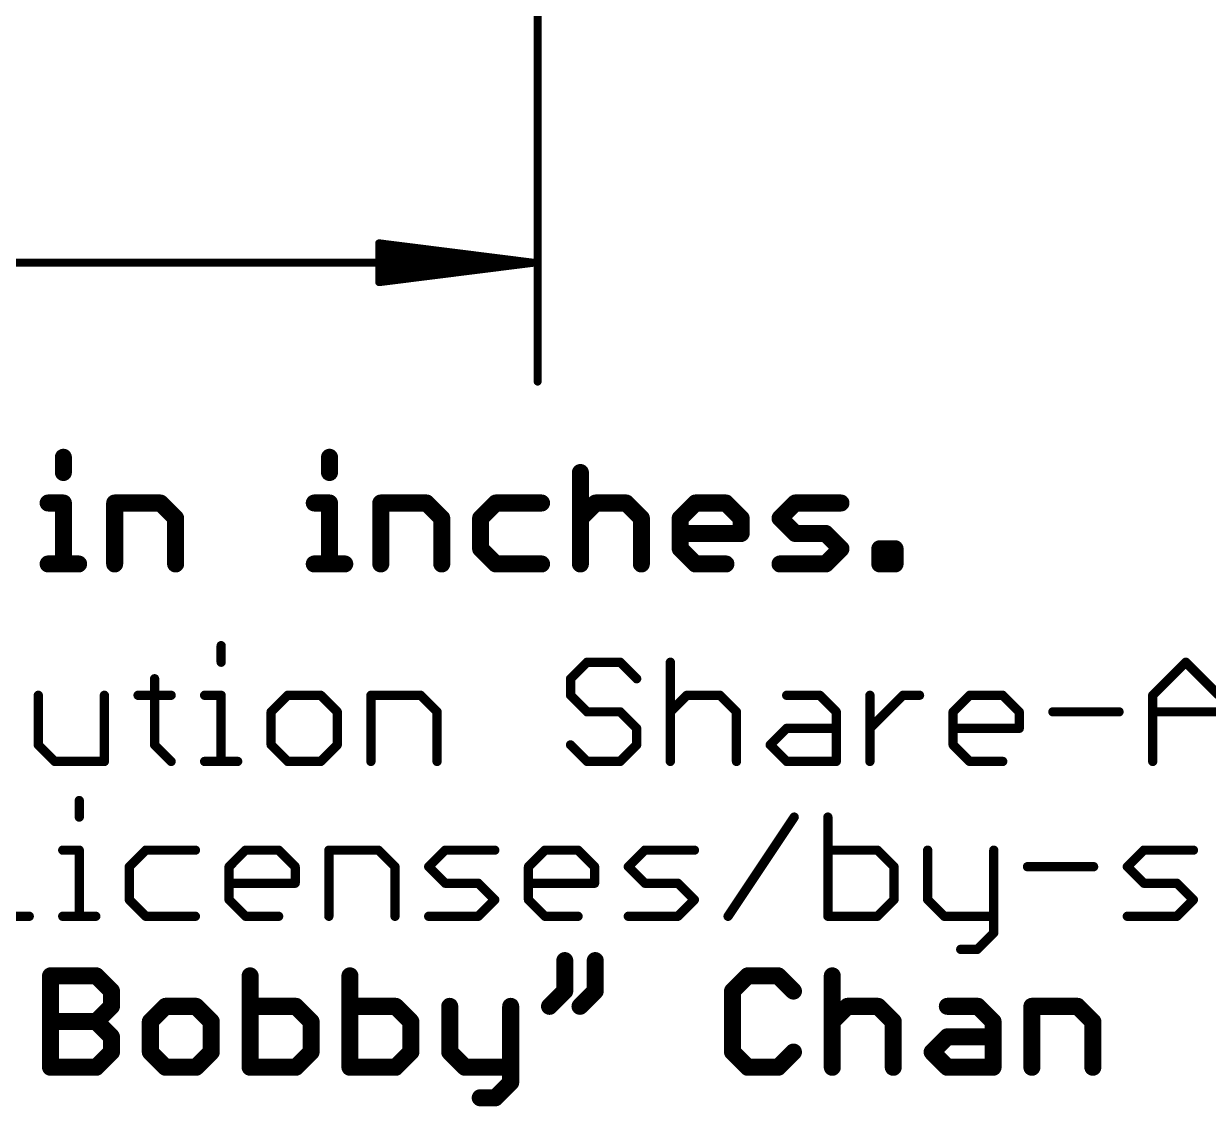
# Model space of a CAD drawing. Extents: x -38 to 69, y -24 to 44.
# Drawn here: x 25.86 to 45.29, y -24 to -6.24 of the extents above; entities that cross this region are included whole.
import ezdxf

# ---------------------------------------------------------------- set-up
doc = ezdxf.new("R2010")
doc.units = 0
doc.layers.add('47', color=253, linetype='CONTINUOUS')
doc.layers.add('51', color=53, linetype='CONTINUOUS')

msp = doc.modelspace()

# ---------------------------------------------------------------- linework, layer by layer
at = {"layer": '47'}
for points, const_width in [([(34.29, 0), (34.29, -12.11)], 0.13), ([(34.225, -10.16), (31.69, -9.8408)], 0.13), ([(31.69, -9.8408), (31.69, -10.4792)], 0.13), ([(34.225, -10.16), (31.69, -9.9)], 0.13), ([(0.065, -10.16), (34.225, -10.16)], 0.13), ([(34.225, -10.16), (31.69, -10.03)], 0.13), ([(31.69, -10.4792), (34.225, -10.16)], 0.13), ([(31.69, -10.29), (34.225, -10.16)], 0.13), ([(31.69, -10.42), (34.225, -10.16)], 0.13), ([(26.5099, -13.3504), (26.5099, -13.6004)], 0.2794), ([(30.8757, -13.3504), (30.8757, -13.6004)], 0.2794), ([(34.9915, -13.6004), (34.9915, -15.1003)], 0.2794), ([(26.26, -14.1004), (26.5099, -14.1004)], 0.2794), ([(26.5099, -14.1004), (26.5099, -15.1003)], 0.2794), ([(27.3514, -15.1003), (27.3514, -14.1004)], 0.2794), ([(27.3514, -14.1004), (28.1013, -14.1004)], 0.2794), ([(28.1013, -14.1004), (28.3513, -14.3504)], 0.2794), ([(30.6257, -14.1004), (30.8757, -14.1004)], 0.2794), ([(30.8757, -14.1004), (30.8757, -15.1003)], 0.2794), ([(31.7172, -15.1003), (31.7172, -14.1004)], 0.2794), ([(31.7172, -14.1004), (32.4671, -14.1004)], 0.2794), ([(32.4671, -14.1004), (32.7171, -14.3504)], 0.2794), ([(33.6043, -14.1004), (33.3543, -14.3504)], 0.2794), ([(34.3542, -14.1004), (33.6043, -14.1004)], 0.2794), ([(34.9915, -14.3504), (35.2414, -14.1004)], 0.2794), ([(35.2414, -14.1004), (35.7414, -14.1004)], 0.2794), ([(35.7414, -14.1004), (35.9914, -14.3504)], 0.2794), ([(36.6286, -14.3504), (36.8786, -14.1004)], 0.2794), ([(36.8786, -14.1004), (37.3786, -14.1004)], 0.2794), ([(37.3786, -14.1004), (37.6285, -14.3504)], 0.2794), ([(38.2658, -14.3504), (38.5158, -14.1004)], 0.2794), ([(38.5158, -14.1004), (39.2657, -14.1004)], 0.2794), ([(28.3513, -14.3504), (28.3513, -15.1003)], 0.2794), ([(32.7171, -14.3504), (32.7171, -15.1003)], 0.2794), ([(33.3543, -14.3504), (33.3543, -14.8503)], 0.2794), ([(35.9914, -14.3504), (35.9914, -15.1003)], 0.2794), ([(36.6286, -14.8503), (36.6286, -14.3504)], 0.2794), ([(37.6285, -14.3504), (37.6285, -14.6003)], 0.2794), ([(38.5158, -14.6003), (38.2658, -14.3504)], 0.2794), ([(37.6285, -14.6003), (36.6286, -14.6003)], 0.2794), ([(39.0157, -14.6003), (38.5158, -14.6003)], 0.2794), ([(39.2657, -14.8503), (39.0157, -14.6003)], 0.2794), ([(33.3543, -14.8503), (33.6043, -15.1003)], 0.2794), ([(36.8786, -15.1003), (36.6286, -14.8503)], 0.2794), ([(39.0157, -15.1003), (39.2657, -14.8503)], 0.2794), ([(39.9029, -15.1003), (39.9029, -14.8503)], 0.2794), ([(39.9029, -14.8503), (40.1529, -14.8503)], 0.2794), ([(40.1529, -14.8503), (40.1529, -15.1003)], 0.2794), ([(26.26, -15.1003), (26.7599, -15.1003)], 0.2794), ([(30.6257, -15.1003), (31.1257, -15.1003)], 0.2794), ([(33.6043, -15.1003), (34.3542, -15.1003)], 0.2794), ([(37.3786, -15.1003), (36.8786, -15.1003)], 0.2794), ([(38.2658, -15.1003), (39.0157, -15.1003)], 0.2794), ([(40.1529, -15.1003), (39.9029, -15.1003)], 0.2794)]:
    msp.add_lwpolyline(points, dxfattribs=dict(at, const_width=const_width))
for points, const_width in [([(31.6941, -9.8085, 1), (31.6859, -9.873)], 0.065), ([(31.7225, -9.8408, 1), (31.6575, -9.8408)], 0.065), ([(31.6933, -9.8677, 1), (31.6867, -9.9323)], 0.065), ([(31.6917, -9.9975, 1), (31.6883, -10.0625)], 0.065), ([(34.2291, -10.1922, 1), (34.2209, -10.1278)], 0.065), ([(34.2209, -10.1922, 1), (34.2291, -10.1278)], 0.065), ([(34.2283, -10.1923, 1), (34.2217, -10.1277)], 0.065), ([(34.2217, -10.1923, 1), (34.2283, -10.1277)], 0.065), ([(34.2233, -10.1925, 1), (34.2267, -10.1275)], 0.065), ([(34.2267, -10.1925, 1), (34.2233, -10.1275)], 0.065), ([(34.225, -10.1925, 1), (34.225, -10.1275)], 0.065), ([(31.6883, -10.2575, 1), (31.6917, -10.3225)], 0.065), ([(31.6867, -10.3877, 1), (31.6933, -10.4523)], 0.065), ([(31.6859, -10.447, 1), (31.6941, -10.5115)], 0.065), ([(31.6575, -10.4792, 1), (31.7225, -10.4792)], 0.065), ([(34.2575, -12.11, 1), (34.3225, -12.11)], 0.065), ([(26.5798, -13.3504, 1), (26.4401, -13.3504)], 0.1397), ([(30.9455, -13.3504, 1), (30.8058, -13.3504)], 0.1397), ([(26.4401, -13.6004, 1), (26.5798, -13.6004)], 0.1397), ([(30.8058, -13.6004, 1), (30.9455, -13.6004)], 0.1397), ([(35.0613, -13.6004, 1), (34.9216, -13.6004)], 0.1397), ([(26.26, -14.0305, 1), (26.26, -14.1702)], 0.1397), ([(26.5798, -14.1004, 1), (26.4401, -14.1004)], 0.1397), ([(26.5099, -14.1702, 1), (26.5099, -14.0305)], 0.1397), ([(27.3514, -14.0305, 1), (27.3514, -14.1702)], 0.1397), ([(27.4213, -14.1004, 1), (27.2816, -14.1004)], 0.1397), ([(28.1507, -14.051, 1), (28.052, -14.1498)], 0.1397), ([(28.1013, -14.1702, 1), (28.1013, -14.0305)], 0.1397), ([(30.6257, -14.0305, 1), (30.6257, -14.1702)], 0.1397), ([(30.9455, -14.1004, 1), (30.8058, -14.1004)], 0.1397), ([(30.8757, -14.1702, 1), (30.8757, -14.0305)], 0.1397), ([(31.7172, -14.0305, 1), (31.7172, -14.1702)], 0.1397), ([(31.787, -14.1004, 1), (31.6473, -14.1004)], 0.1397), ([(32.5165, -14.051, 1), (32.4177, -14.1498)], 0.1397), ([(32.4671, -14.1702, 1), (32.4671, -14.0305)], 0.1397), ([(33.6043, -14.0305, 1), (33.6043, -14.1702)], 0.1397), ([(33.6537, -14.1498, 1), (33.5549, -14.051)], 0.1397), ([(34.3542, -14.1702, 1), (34.3542, -14.0305)], 0.1397), ([(35.2414, -14.0305, 1), (35.2414, -14.1702)], 0.1397), ([(35.2908, -14.1498, 1), (35.1921, -14.051)], 0.1397), ([(35.7908, -14.051, 1), (35.692, -14.1498)], 0.1397), ([(35.7414, -14.1702, 1), (35.7414, -14.0305)], 0.1397), ([(36.8786, -14.0305, 1), (36.8786, -14.1702)], 0.1397), ([(36.928, -14.1498, 1), (36.8292, -14.051)], 0.1397), ([(37.428, -14.051, 1), (37.3292, -14.1498)], 0.1397), ([(37.3786, -14.1702, 1), (37.3786, -14.0305)], 0.1397), ([(38.5158, -14.0305, 1), (38.5158, -14.1702)], 0.1397), ([(38.5651, -14.1498, 1), (38.4664, -14.051)], 0.1397), ([(39.2657, -14.1702, 1), (39.2657, -14.0305)], 0.1397), ([(28.4212, -14.3504, 1), (28.2815, -14.3504)], 0.1397), ([(28.3019, -14.3998, 1), (28.4007, -14.301)], 0.1397), ([(32.7869, -14.3504, 1), (32.6472, -14.3504)], 0.1397), ([(32.6677, -14.3998, 1), (32.7665, -14.301)], 0.1397), ([(33.4242, -14.3504, 1), (33.2845, -14.3504)], 0.1397), ([(33.3049, -14.301, 1), (33.4037, -14.3998)], 0.1397), ([(34.9421, -14.301, 1), (35.0409, -14.3998)], 0.1397), ([(36.0612, -14.3504, 1), (35.9215, -14.3504)], 0.1397), ([(35.942, -14.3998, 1), (36.0408, -14.301)], 0.1397), ([(36.6985, -14.3504, 1), (36.5588, -14.3504)], 0.1397), ([(36.5792, -14.301, 1), (36.678, -14.3998)], 0.1397), ([(37.6984, -14.3504, 1), (37.5587, -14.3504)], 0.1397), ([(37.5791, -14.3998, 1), (37.6779, -14.301)], 0.1397), ([(38.3152, -14.301, 1), (38.2164, -14.3998)], 0.1397), ([(38.2164, -14.301, 1), (38.3152, -14.3998)], 0.1397), ([(36.6286, -14.5305, 1), (36.6286, -14.6702)], 0.1397), ([(37.5587, -14.6003, 1), (37.6984, -14.6003)], 0.1397), ([(37.6285, -14.6702, 1), (37.6285, -14.5305)], 0.1397), ([(38.5158, -14.5305, 1), (38.5158, -14.6702)], 0.1397), ([(38.4664, -14.6497, 1), (38.5651, -14.5509)], 0.1397), ([(39.0651, -14.5509, 1), (38.9663, -14.6497)], 0.1397), ([(39.0157, -14.6702, 1), (39.0157, -14.5305)], 0.1397), ([(33.4037, -14.8009, 1), (33.3049, -14.8997)], 0.1397), ([(36.678, -14.8009, 1), (36.5792, -14.8997)], 0.1397), ([(39.3151, -14.8997, 1), (39.2163, -14.8009)], 0.1397), ([(39.2163, -14.8997, 1), (39.3151, -14.8009)], 0.1397), ([(39.9728, -14.8503, 1), (39.8331, -14.8503)], 0.1397), ([(39.9029, -14.7805, 1), (39.9029, -14.9202)], 0.1397), ([(40.2228, -14.8503, 1), (40.0831, -14.8503)], 0.1397), ([(40.1529, -14.9202, 1), (40.1529, -14.7805)], 0.1397), ([(26.26, -15.0305, 1), (26.26, -15.1702)], 0.1397), ([(26.7599, -15.1702, 1), (26.7599, -15.0305)], 0.1397), ([(30.6257, -15.0305, 1), (30.6257, -15.1702)], 0.1397), ([(31.1257, -15.1702, 1), (31.1257, -15.0305)], 0.1397), ([(33.2845, -14.8503, 1), (33.4242, -14.8503)], 0.1397), ([(33.6043, -15.0305, 1), (33.6043, -15.1702)], 0.1397), ([(34.3542, -15.1702, 1), (34.3542, -15.0305)], 0.1397), ([(36.5588, -14.8503, 1), (36.6985, -14.8503)], 0.1397), ([(36.8786, -15.0305, 1), (36.8786, -15.1702)], 0.1397), ([(37.3786, -15.1702, 1), (37.3786, -15.0305)], 0.1397), ([(38.2658, -15.0305, 1), (38.2658, -15.1702)], 0.1397), ([(39.0157, -15.1702, 1), (39.0157, -15.0305)], 0.1397), ([(39.9029, -15.0305, 1), (39.9029, -15.1702)], 0.1397), ([(40.1529, -15.1702, 1), (40.1529, -15.0305)], 0.1397), ([(26.4401, -15.1003, 1), (26.5798, -15.1003)], 0.1397), ([(27.2816, -15.1003, 1), (27.4213, -15.1003)], 0.1397), ([(28.2815, -15.1003, 1), (28.4212, -15.1003)], 0.1397), ([(30.8058, -15.1003, 1), (30.9455, -15.1003)], 0.1397), ([(31.6473, -15.1003, 1), (31.787, -15.1003)], 0.1397), ([(32.6472, -15.1003, 1), (32.7869, -15.1003)], 0.1397), ([(33.5549, -15.1497, 1), (33.6537, -15.0509)], 0.1397), ([(34.9216, -15.1003, 1), (35.0613, -15.1003)], 0.1397), ([(35.9215, -15.1003, 1), (36.0612, -15.1003)], 0.1397), ([(36.8292, -15.1497, 1), (36.928, -15.0509)], 0.1397), ([(38.9663, -15.0509, 1), (39.0651, -15.1497)], 0.1397), ([(39.8331, -15.1003, 1), (39.9728, -15.1003)], 0.1397), ([(40.0831, -15.1003, 1), (40.2228, -15.1003)], 0.1397)]:
    msp.add_lwpolyline(points, format="xyb", dxfattribs=dict(at, const_width=const_width))
at = {"layer": '51'}
for points, const_width in [([(29.0979, -16.4406), (29.0979, -16.7118)], 0.1524), ([(35.1008, -16.7118), (34.8297, -16.983)], 0.1524), ([(35.6431, -16.7118), (35.1008, -16.7118)], 0.1524), ([(35.9143, -16.983), (35.6431, -16.7118)], 0.1524), ([(36.4668, -16.7118), (36.4668, -18.3388)], 0.1524), ([(44.3797, -17.2541), (44.9221, -16.7118)], 0.1524), ([(44.9221, -16.7118), (45.4644, -17.2541)], 0.1524), ([(28.0065, -16.983), (28.0065, -18.0676)], 0.1524), ([(34.8297, -16.983), (34.8297, -17.2541)], 0.1524), ([(26.0982, -17.2541), (26.0982, -18.0676)], 0.1524), ([(27.1828, -18.3388), (27.1828, -17.2541)], 0.1524), ([(27.7353, -17.2541), (28.2776, -17.2541)], 0.1524), ([(28.8267, -17.2541), (29.0979, -17.2541)], 0.1524), ([(29.0979, -17.2541), (29.0979, -18.3388)], 0.1524), ([(30.1893, -17.2541), (29.9182, -17.5253)], 0.1524), ([(30.7317, -17.2541), (30.1893, -17.2541)], 0.1524), ([(31.0028, -17.5253), (30.7317, -17.2541)], 0.1524), ([(31.5553, -18.3388), (31.5553, -17.2541)], 0.1524), ([(31.5553, -17.2541), (32.3688, -17.2541)], 0.1524), ([(32.3688, -17.2541), (32.64, -17.5253)], 0.1524), ([(34.8297, -17.2541), (35.1008, -17.5253)], 0.1524), ([(36.4668, -17.5253), (36.738, -17.2541)], 0.1524), ([(36.738, -17.2541), (37.2803, -17.2541)], 0.1524), ([(37.2803, -17.2541), (37.5515, -17.5253)], 0.1524), ([(38.3751, -17.2541), (38.9175, -17.2541)], 0.1524), ([(38.9175, -17.2541), (39.1886, -17.5253)], 0.1524), ([(39.7411, -18.3388), (39.7411, -17.2541)], 0.1524), ([(39.7411, -17.7965), (40.2835, -17.2541)], 0.1524), ([(40.2835, -17.2541), (40.5546, -17.2541)], 0.1524), ([(41.1054, -17.5253), (41.3766, -17.2541)], 0.1524), ([(41.3766, -17.2541), (41.9189, -17.2541)], 0.1524), ([(41.9189, -17.2541), (42.1901, -17.5253)], 0.1524), ([(44.3797, -18.3388), (44.3797, -17.2541)], 0.1524), ([(29.9182, -17.5253), (29.9182, -18.0676)], 0.1524), ([(31.0028, -18.0676), (31.0028, -17.5253)], 0.1524), ([(32.64, -17.5253), (32.64, -18.3388)], 0.1524), ([(35.1008, -17.5253), (35.6431, -17.5253)], 0.1524), ([(35.6431, -17.5253), (35.9143, -17.7965)], 0.1524), ([(37.5515, -17.5253), (37.5515, -18.3388)], 0.1524), ([(39.1886, -17.5253), (39.1886, -18.3388)], 0.1524), ([(41.1054, -18.0676), (41.1054, -17.5253)], 0.1524), ([(42.1901, -17.5253), (42.1901, -17.7965)], 0.1524), ([(42.7426, -17.5253), (43.8272, -17.5253)], 0.1524), ([(44.3797, -17.5253), (45.4644, -17.5253)], 0.1524), ([(35.9143, -17.7965), (35.9143, -18.0676)], 0.1524), ([(38.104, -18.0676), (38.3751, -17.7965)], 0.1524), ([(38.3751, -17.7965), (39.1886, -17.7965)], 0.1524), ([(42.1901, -17.7965), (41.1054, -17.7965)], 0.1524), ([(26.0982, -18.0676), (26.3693, -18.3388)], 0.1524), ([(28.0065, -18.0676), (28.2776, -18.3388)], 0.1524), ([(29.9182, -18.0676), (30.1893, -18.3388)], 0.1524), ([(30.7317, -18.3388), (31.0028, -18.0676)], 0.1524), ([(35.1008, -18.3388), (34.8297, -18.0676)], 0.1524), ([(35.9143, -18.0676), (35.6431, -18.3388)], 0.1524), ([(38.3751, -18.3388), (38.104, -18.0676)], 0.1524), ([(41.3766, -18.3388), (41.1054, -18.0676)], 0.1524), ([(26.3693, -18.3388), (27.1828, -18.3388)], 0.1524), ([(28.8267, -18.3388), (29.3691, -18.3388)], 0.1524), ([(30.1893, -18.3388), (30.7317, -18.3388)], 0.1524), ([(35.6431, -18.3388), (35.1008, -18.3388)], 0.1524), ([(39.1886, -18.3388), (38.3751, -18.3388)], 0.1524), ([(41.9189, -18.3388), (41.3766, -18.3388)], 0.1524), ([(26.7706, -18.9806), (26.7706, -19.2518)], 0.1524), ([(37.4138, -20.8788), (38.4985, -19.2518)], 0.1524), ([(39.051, -19.2518), (39.051, -20.8788)], 0.1524), ([(26.4994, -19.7941), (26.7706, -19.7941)], 0.1524), ([(26.7706, -19.7941), (26.7706, -20.8788)], 0.1524), ([(27.862, -19.7941), (27.5909, -20.0653)], 0.1524), ([(28.6755, -19.7941), (27.862, -19.7941)], 0.1524), ([(29.228, -20.0653), (29.4992, -19.7941)], 0.1524), ([(29.4992, -19.7941), (30.0415, -19.7941)], 0.1524), ([(30.0415, -19.7941), (30.3127, -20.0653)], 0.1524), ([(30.8652, -20.8788), (30.8652, -19.7941)], 0.1524), ([(30.8652, -19.7941), (31.6787, -19.7941)], 0.1524), ([(31.6787, -19.7941), (31.9498, -20.0653)], 0.1524), ([(32.5023, -20.0653), (32.7735, -19.7941)], 0.1524), ([(32.7735, -19.7941), (33.587, -19.7941)], 0.1524), ([(34.1395, -20.0653), (34.4106, -19.7941)], 0.1524), ([(34.4106, -19.7941), (34.953, -19.7941)], 0.1524), ([(34.953, -19.7941), (35.2241, -20.0653)], 0.1524), ([(35.7766, -20.0653), (36.0478, -19.7941)], 0.1524), ([(36.0478, -19.7941), (36.8613, -19.7941)], 0.1524), ([(39.8644, -19.7941), (39.051, -19.7941)], 0.1524), ([(40.1356, -20.0653), (39.8644, -19.7941)], 0.1524), ([(40.6881, -19.7941), (40.6881, -20.6076)], 0.1524), ([(41.7728, -19.7941), (41.7728, -21.15)], 0.1524), ([(43.9624, -20.0653), (44.2336, -19.7941)], 0.1524), ([(44.2336, -19.7941), (45.0471, -19.7941)], 0.1524), ([(27.5909, -20.0653), (27.5909, -20.6076)], 0.1524), ([(29.228, -20.6076), (29.228, -20.0653)], 0.1524), ([(30.3127, -20.0653), (30.3127, -20.3365)], 0.1524), ([(31.9498, -20.0653), (31.9498, -20.8788)], 0.1524), ([(32.7735, -20.3365), (32.5023, -20.0653)], 0.1524), ([(34.1395, -20.6076), (34.1395, -20.0653)], 0.1524), ([(35.2241, -20.0653), (35.2241, -20.3365)], 0.1524), ([(36.0478, -20.3365), (35.7766, -20.0653)], 0.1524), ([(40.1356, -20.6076), (40.1356, -20.0653)], 0.1524), ([(42.3253, -20.0653), (43.4099, -20.0653)], 0.1524), ([(44.2336, -20.3365), (43.9624, -20.0653)], 0.1524), ([(30.3127, -20.3365), (29.228, -20.3365)], 0.1524), ([(33.3158, -20.3365), (32.7735, -20.3365)], 0.1524), ([(33.587, -20.6076), (33.3158, -20.3365)], 0.1524), ([(35.2241, -20.3365), (34.1395, -20.3365)], 0.1524), ([(36.5901, -20.3365), (36.0478, -20.3365)], 0.1524), ([(36.8613, -20.6076), (36.5901, -20.3365)], 0.1524), ([(44.7759, -20.3365), (44.2336, -20.3365)], 0.1524), ([(45.0471, -20.6076), (44.7759, -20.3365)], 0.1524), ([(27.5909, -20.6076), (27.862, -20.8788)], 0.1524), ([(29.4992, -20.8788), (29.228, -20.6076)], 0.1524), ([(33.3158, -20.8788), (33.587, -20.6076)], 0.1524), ([(34.4106, -20.8788), (34.1395, -20.6076)], 0.1524), ([(36.5901, -20.8788), (36.8613, -20.6076)], 0.1524), ([(39.8644, -20.8788), (40.1356, -20.6076)], 0.1524), ([(40.6881, -20.6076), (40.9593, -20.8788)], 0.1524), ([(44.7759, -20.8788), (45.0471, -20.6076)], 0.1524), ([(25.408, -20.8788), (25.9503, -20.8788)], 0.1524), ([(26.4994, -20.8788), (27.0417, -20.8788)], 0.1524), ([(27.862, -20.8788), (28.6755, -20.8788)], 0.1524), ([(30.0415, -20.8788), (29.4992, -20.8788)], 0.1524), ([(32.5023, -20.8788), (33.3158, -20.8788)], 0.1524), ([(34.953, -20.8788), (34.4106, -20.8788)], 0.1524), ([(35.7766, -20.8788), (36.5901, -20.8788)], 0.1524), ([(39.051, -20.8788), (39.8644, -20.8788)], 0.1524), ([(40.9593, -20.8788), (41.7728, -20.8788)], 0.1524), ([(43.9624, -20.8788), (44.7759, -20.8788)], 0.1524), ([(41.7728, -21.15), (41.5016, -21.4211)], 0.1524), ([(41.5016, -21.4211), (41.2304, -21.4211)], 0.1524), ([(34.7349, -21.6054), (34.7349, -22.1054)], 0.2794), ([(35.2348, -21.6054), (35.2348, -22.1054)], 0.2794), ([(26.2991, -23.3553), (26.2991, -21.8554)], 0.2794), ([(26.2991, -21.8554), (27.049, -21.8554)], 0.2794), ([(27.049, -21.8554), (27.299, -22.1054)], 0.2794), ([(29.5734, -21.8554), (29.5734, -23.3553)], 0.2794), ([(31.2106, -21.8554), (31.2106, -23.3553)], 0.2794), ([(37.7363, -21.8554), (37.4863, -22.1054)], 0.2794), ([(38.2363, -21.8554), (37.7363, -21.8554)], 0.2794), ([(38.4862, -22.1054), (38.2363, -21.8554)], 0.2794), ([(39.1235, -21.8554), (39.1235, -23.3553)], 0.2794), ([(27.299, -22.1054), (27.299, -22.3554)], 0.2794), ([(34.7349, -22.1054), (34.4849, -22.3554)], 0.2794), ([(35.2348, -22.1054), (34.9848, -22.3554)], 0.2794), ([(37.4863, -22.1054), (37.4863, -23.1053)], 0.2794), ([(27.299, -22.3554), (27.049, -22.6054)], 0.2794), ([(28.1862, -22.3554), (27.9362, -22.6054)], 0.2794), ([(28.6862, -22.3554), (28.1862, -22.3554)], 0.2794), ([(28.9362, -22.6054), (28.6862, -22.3554)], 0.2794), ([(30.3233, -22.3554), (29.5734, -22.3554)], 0.2794), ([(30.5733, -22.6054), (30.3233, -22.3554)], 0.2794), ([(31.9605, -22.3554), (31.2106, -22.3554)], 0.2794), ([(32.2105, -22.6054), (31.9605, -22.3554)], 0.2794), ([(32.8477, -22.3554), (32.8477, -23.1053)], 0.2794), ([(33.8476, -22.3554), (33.8476, -23.6053)], 0.2794), ([(39.1235, -22.6054), (39.3735, -22.3554)], 0.2794), ([(39.3735, -22.3554), (39.8734, -22.3554)], 0.2794), ([(39.8734, -22.3554), (40.1234, -22.6054)], 0.2794), ([(41.0106, -22.3554), (41.5106, -22.3554)], 0.2794), ([(41.5106, -22.3554), (41.7606, -22.6054)], 0.2794), ([(42.3978, -23.3553), (42.3978, -22.3554)], 0.2794), ([(42.3978, -22.3554), (43.1477, -22.3554)], 0.2794), ([(43.1477, -22.3554), (43.3977, -22.6054)], 0.2794), ([(26.2991, -22.6054), (27.049, -22.6054)], 0.2794), ([(27.049, -22.6054), (27.299, -22.8553)], 0.2794), ([(27.9362, -22.6054), (27.9362, -23.1053)], 0.2794), ([(28.9362, -23.1053), (28.9362, -22.6054)], 0.2794), ([(30.5733, -23.1053), (30.5733, -22.6054)], 0.2794), ([(32.2105, -23.1053), (32.2105, -22.6054)], 0.2794), ([(40.1234, -22.6054), (40.1234, -23.3553)], 0.2794), ([(41.7606, -22.6054), (41.7606, -23.3553)], 0.2794), ([(43.3977, -22.6054), (43.3977, -23.3553)], 0.2794), ([(27.299, -22.8553), (27.299, -23.1053)], 0.2794), ([(40.7606, -23.1053), (41.0106, -22.8553)], 0.2794), ([(41.0106, -22.8553), (41.7606, -22.8553)], 0.2794), ([(27.299, -23.1053), (27.049, -23.3553)], 0.2794), ([(27.9362, -23.1053), (28.1862, -23.3553)], 0.2794), ([(28.6862, -23.3553), (28.9362, -23.1053)], 0.2794), ([(30.3233, -23.3553), (30.5733, -23.1053)], 0.2794), ([(31.9605, -23.3553), (32.2105, -23.1053)], 0.2794), ([(32.8477, -23.1053), (33.0977, -23.3553)], 0.2794), ([(37.4863, -23.1053), (37.7363, -23.3553)], 0.2794), ([(38.2363, -23.3553), (38.4862, -23.1053)], 0.2794), ([(41.0106, -23.3553), (40.7606, -23.1053)], 0.2794), ([(27.049, -23.3553), (26.2991, -23.3553)], 0.2794), ([(28.1862, -23.3553), (28.6862, -23.3553)], 0.2794), ([(29.5734, -23.3553), (30.3233, -23.3553)], 0.2794), ([(31.2106, -23.3553), (31.9605, -23.3553)], 0.2794), ([(33.0977, -23.3553), (33.8476, -23.3553)], 0.2794), ([(37.7363, -23.3553), (38.2363, -23.3553)], 0.2794), ([(41.7606, -23.3553), (41.0106, -23.3553)], 0.2794), ([(33.8476, -23.6053), (33.5977, -23.8553)], 0.2794), ([(33.5977, -23.8553), (33.3477, -23.8553)], 0.2794)]:
    msp.add_lwpolyline(points, dxfattribs=dict(at, const_width=const_width))
for points, const_width in [([(29.136, -16.4406, 1), (29.0598, -16.4406)], 0.0762), ([(29.0598, -16.7118, 1), (29.136, -16.7118)], 0.0762), ([(35.1008, -16.6737, 1), (35.1008, -16.7499)], 0.0762), ([(35.1278, -16.7388, 1), (35.0739, -16.6849)], 0.0762), ([(35.6701, -16.6849, 1), (35.6162, -16.7388)], 0.0762), ([(35.6431, -16.7499, 1), (35.6431, -16.6737)], 0.0762), ([(36.5049, -16.7118, 1), (36.4287, -16.7118)], 0.0762), ([(44.949, -16.6849, 1), (44.8951, -16.7388)], 0.0762), ([(44.949, -16.7388, 1), (44.8951, -16.6849)], 0.0762), ([(28.0446, -16.983, 1), (27.9684, -16.983)], 0.0762), ([(34.8027, -16.956, 1), (34.8566, -17.0099)], 0.0762), ([(34.8678, -16.983, 1), (34.7916, -16.983)], 0.0762), ([(35.8874, -17.0099, 1), (35.9413, -16.956)], 0.0762), ([(26.1363, -17.2541, 1), (26.0601, -17.2541)], 0.0762), ([(27.2209, -17.2541, 1), (27.1447, -17.2541)], 0.0762), ([(27.7353, -17.216, 1), (27.7353, -17.2922)], 0.0762), ([(28.2776, -17.2922, 1), (28.2776, -17.216)], 0.0762), ([(28.8267, -17.216, 1), (28.8267, -17.2922)], 0.0762), ([(29.136, -17.2541, 1), (29.0598, -17.2541)], 0.0762), ([(29.0979, -17.2922, 1), (29.0979, -17.216)], 0.0762), ([(30.1893, -17.216, 1), (30.1893, -17.2922)], 0.0762), ([(30.2163, -17.2811, 1), (30.1624, -17.2272)], 0.0762), ([(30.7586, -17.2272, 1), (30.7047, -17.2811)], 0.0762), ([(30.7317, -17.2922, 1), (30.7317, -17.216)], 0.0762), ([(31.5934, -17.2541, 1), (31.5172, -17.2541)], 0.0762), ([(31.5553, -17.216, 1), (31.5553, -17.2922)], 0.0762), ([(32.3958, -17.2272, 1), (32.3419, -17.2811)], 0.0762), ([(32.3688, -17.2922, 1), (32.3688, -17.216)], 0.0762), ([(34.8566, -17.2272, 1), (34.8027, -17.2811)], 0.0762), ([(34.7916, -17.2541, 1), (34.8678, -17.2541)], 0.0762), ([(36.738, -17.216, 1), (36.738, -17.2922)], 0.0762), ([(36.7649, -17.2811, 1), (36.711, -17.2272)], 0.0762), ([(37.3072, -17.2272, 1), (37.2534, -17.2811)], 0.0762), ([(37.2803, -17.2922, 1), (37.2803, -17.216)], 0.0762), ([(38.3751, -17.216, 1), (38.3751, -17.2922)], 0.0762), ([(38.9444, -17.2272, 1), (38.8905, -17.2811)], 0.0762), ([(38.9175, -17.2922, 1), (38.9175, -17.216)], 0.0762), ([(39.7792, -17.2541, 1), (39.703, -17.2541)], 0.0762), ([(40.2835, -17.216, 1), (40.2835, -17.2922)], 0.0762), ([(40.3104, -17.2811, 1), (40.2565, -17.2272)], 0.0762), ([(40.5546, -17.2922, 1), (40.5546, -17.216)], 0.0762), ([(41.3766, -17.216, 1), (41.3766, -17.2922)], 0.0762), ([(41.4035, -17.2811, 1), (41.3496, -17.2272)], 0.0762), ([(41.9459, -17.2272, 1), (41.892, -17.2811)], 0.0762), ([(41.9189, -17.2922, 1), (41.9189, -17.216)], 0.0762), ([(44.4178, -17.2541, 1), (44.3416, -17.2541)], 0.0762), ([(44.3528, -17.2272, 1), (44.4067, -17.2811)], 0.0762), ([(29.9563, -17.5253, 1), (29.8801, -17.5253)], 0.0762), ([(29.8912, -17.4984, 1), (29.9451, -17.5522)], 0.0762), ([(31.0409, -17.5253, 1), (30.9647, -17.5253)], 0.0762), ([(30.9759, -17.5522, 1), (31.0298, -17.4984)], 0.0762), ([(32.6781, -17.5253, 1), (32.6019, -17.5253)], 0.0762), ([(32.6131, -17.5522, 1), (32.6669, -17.4984)], 0.0762), ([(35.1008, -17.4872, 1), (35.1008, -17.5634)], 0.0762), ([(35.0739, -17.5522, 1), (35.1278, -17.4984)], 0.0762), ([(35.6701, -17.4984, 1), (35.6162, -17.5522)], 0.0762), ([(35.6431, -17.5634, 1), (35.6431, -17.4872)], 0.0762), ([(36.4399, -17.4984, 1), (36.4938, -17.5522)], 0.0762), ([(37.5896, -17.5253, 1), (37.5134, -17.5253)], 0.0762), ([(37.5245, -17.5522, 1), (37.5784, -17.4984)], 0.0762), ([(39.2267, -17.5253, 1), (39.1505, -17.5253)], 0.0762), ([(39.1617, -17.5522, 1), (39.2156, -17.4984)], 0.0762), ([(41.1435, -17.5253, 1), (41.0673, -17.5253)], 0.0762), ([(41.0785, -17.4984, 1), (41.1324, -17.5522)], 0.0762), ([(42.2282, -17.5253, 1), (42.152, -17.5253)], 0.0762), ([(42.1631, -17.5522, 1), (42.217, -17.4984)], 0.0762), ([(42.7426, -17.4872, 1), (42.7426, -17.5634)], 0.0762), ([(43.8272, -17.5634, 1), (43.8272, -17.4872)], 0.0762), ([(44.3797, -17.4872, 1), (44.3797, -17.5634)], 0.0762), ([(35.9524, -17.7965, 1), (35.8762, -17.7965)], 0.0762), ([(35.8874, -17.8234, 1), (35.9413, -17.7695)], 0.0762), ([(38.3751, -17.7584, 1), (38.3751, -17.8346)], 0.0762), ([(38.4021, -17.8234, 1), (38.3482, -17.7695)], 0.0762), ([(39.1886, -17.8346, 1), (39.1886, -17.7584)], 0.0762), ([(39.7142, -17.7695, 1), (39.7681, -17.8234)], 0.0762), ([(41.1054, -17.7584, 1), (41.1054, -17.8346)], 0.0762), ([(42.152, -17.7965, 1), (42.2282, -17.7965)], 0.0762), ([(42.1901, -17.8346, 1), (42.1901, -17.7584)], 0.0762), ([(26.1251, -18.0407, 1), (26.0712, -18.0946)], 0.0762), ([(26.0601, -18.0676, 1), (26.1363, -18.0676)], 0.0762), ([(28.0334, -18.0407, 1), (27.9795, -18.0946)], 0.0762), ([(27.9684, -18.0676, 1), (28.0446, -18.0676)], 0.0762), ([(29.9451, -18.0407, 1), (29.8912, -18.0946)], 0.0762), ([(29.8801, -18.0676, 1), (29.9563, -18.0676)], 0.0762), ([(30.9647, -18.0676, 1), (31.0409, -18.0676)], 0.0762), ([(31.0298, -18.0946, 1), (30.9759, -18.0407)], 0.0762), ([(34.8566, -18.0407, 1), (34.8027, -18.0946)], 0.0762), ([(35.8762, -18.0676, 1), (35.9524, -18.0676)], 0.0762), ([(35.9413, -18.0946, 1), (35.8874, -18.0407)], 0.0762), ([(38.1309, -18.0407, 1), (38.077, -18.0946)], 0.0762), ([(38.077, -18.0407, 1), (38.1309, -18.0946)], 0.0762), ([(41.1324, -18.0407, 1), (41.0785, -18.0946)], 0.0762), ([(41.0673, -18.0676, 1), (41.1435, -18.0676)], 0.0762), ([(26.3693, -18.3007, 1), (26.3693, -18.3769)], 0.0762), ([(27.1828, -18.3769, 1), (27.1828, -18.3007)], 0.0762), ([(28.8267, -18.3007, 1), (28.8267, -18.3769)], 0.0762), ([(29.3691, -18.3769, 1), (29.3691, -18.3007)], 0.0762), ([(30.1893, -18.3007, 1), (30.1893, -18.3769)], 0.0762), ([(30.7317, -18.3769, 1), (30.7317, -18.3007)], 0.0762), ([(35.1008, -18.3007, 1), (35.1008, -18.3769)], 0.0762), ([(35.6431, -18.3769, 1), (35.6431, -18.3007)], 0.0762), ([(38.3751, -18.3007, 1), (38.3751, -18.3769)], 0.0762), ([(39.1886, -18.3769, 1), (39.1886, -18.3007)], 0.0762), ([(41.3766, -18.3007, 1), (41.3766, -18.3769)], 0.0762), ([(41.9189, -18.3769, 1), (41.9189, -18.3007)], 0.0762), ([(26.3424, -18.3657, 1), (26.3963, -18.3119)], 0.0762), ([(27.1447, -18.3388, 1), (27.2209, -18.3388)], 0.0762), ([(28.2507, -18.3657, 1), (28.3046, -18.3119)], 0.0762), ([(29.0598, -18.3388, 1), (29.136, -18.3388)], 0.0762), ([(30.1624, -18.3657, 1), (30.2163, -18.3119)], 0.0762), ([(30.7047, -18.3119, 1), (30.7586, -18.3657)], 0.0762), ([(31.5172, -18.3388, 1), (31.5934, -18.3388)], 0.0762), ([(32.6019, -18.3388, 1), (32.6781, -18.3388)], 0.0762), ([(35.0739, -18.3657, 1), (35.1278, -18.3119)], 0.0762), ([(35.6162, -18.3119, 1), (35.6701, -18.3657)], 0.0762), ([(36.4287, -18.3388, 1), (36.5049, -18.3388)], 0.0762), ([(37.5134, -18.3388, 1), (37.5896, -18.3388)], 0.0762), ([(38.3482, -18.3657, 1), (38.4021, -18.3119)], 0.0762), ([(39.1505, -18.3388, 1), (39.2267, -18.3388)], 0.0762), ([(39.703, -18.3388, 1), (39.7792, -18.3388)], 0.0762), ([(41.3496, -18.3657, 1), (41.4035, -18.3119)], 0.0762), ([(44.3416, -18.3388, 1), (44.4178, -18.3388)], 0.0762), ([(26.8087, -18.9806, 1), (26.7325, -18.9806)], 0.0762), ([(26.7325, -19.2518, 1), (26.8087, -19.2518)], 0.0762), ([(38.5302, -19.2729, 1), (38.4668, -19.2307)], 0.0762), ([(39.0891, -19.2518, 1), (39.0129, -19.2518)], 0.0762), ([(26.4994, -19.756, 1), (26.4994, -19.8322)], 0.0762), ([(26.8087, -19.7941, 1), (26.7325, -19.7941)], 0.0762), ([(26.7706, -19.8322, 1), (26.7706, -19.756)], 0.0762), ([(27.862, -19.756, 1), (27.862, -19.8322)], 0.0762), ([(27.889, -19.8211, 1), (27.8351, -19.7672)], 0.0762), ([(28.6755, -19.8322, 1), (28.6755, -19.756)], 0.0762), ([(29.4992, -19.756, 1), (29.4992, -19.8322)], 0.0762), ([(29.5261, -19.8211, 1), (29.4722, -19.7672)], 0.0762), ([(30.0684, -19.7672, 1), (30.0146, -19.8211)], 0.0762), ([(30.0415, -19.8322, 1), (30.0415, -19.756)], 0.0762), ([(30.9033, -19.7941, 1), (30.8271, -19.7941)], 0.0762), ([(30.8652, -19.756, 1), (30.8652, -19.8322)], 0.0762), ([(31.7056, -19.7672, 1), (31.6517, -19.8211)], 0.0762), ([(31.6787, -19.8322, 1), (31.6787, -19.756)], 0.0762), ([(32.7735, -19.756, 1), (32.7735, -19.8322)], 0.0762), ([(32.8004, -19.8211, 1), (32.7465, -19.7672)], 0.0762), ([(33.587, -19.8322, 1), (33.587, -19.756)], 0.0762), ([(34.4106, -19.756, 1), (34.4106, -19.8322)], 0.0762), ([(34.4376, -19.8211, 1), (34.3837, -19.7672)], 0.0762), ([(34.9799, -19.7672, 1), (34.926, -19.8211)], 0.0762), ([(34.953, -19.8322, 1), (34.953, -19.756)], 0.0762), ([(36.0478, -19.756, 1), (36.0478, -19.8322)], 0.0762), ([(36.0747, -19.8211, 1), (36.0209, -19.7672)], 0.0762), ([(36.8613, -19.8322, 1), (36.8613, -19.756)], 0.0762), ([(39.051, -19.756, 1), (39.051, -19.8322)], 0.0762), ([(39.8914, -19.7672, 1), (39.8375, -19.8211)], 0.0762), ([(39.8644, -19.8322, 1), (39.8644, -19.756)], 0.0762), ([(40.7262, -19.7941, 1), (40.65, -19.7941)], 0.0762), ([(41.8109, -19.7941, 1), (41.7347, -19.7941)], 0.0762), ([(44.2336, -19.756, 1), (44.2336, -19.8322)], 0.0762), ([(44.2605, -19.8211, 1), (44.2066, -19.7672)], 0.0762), ([(45.0471, -19.8322, 1), (45.0471, -19.756)], 0.0762), ([(27.629, -20.0653, 1), (27.5528, -20.0653)], 0.0762), ([(27.5639, -20.0384, 1), (27.6178, -20.0922)], 0.0762), ([(29.2661, -20.0653, 1), (29.1899, -20.0653)], 0.0762), ([(29.2011, -20.0384, 1), (29.255, -20.0922)], 0.0762), ([(30.3508, -20.0653, 1), (30.2746, -20.0653)], 0.0762), ([(30.2857, -20.0922, 1), (30.3396, -20.0384)], 0.0762), ([(31.9879, -20.0653, 1), (31.9117, -20.0653)], 0.0762), ([(31.9229, -20.0922, 1), (31.9768, -20.0384)], 0.0762), ([(32.5293, -20.0384, 1), (32.4754, -20.0922)], 0.0762), ([(32.4754, -20.0384, 1), (32.5293, -20.0922)], 0.0762), ([(34.1776, -20.0653, 1), (34.1014, -20.0653)], 0.0762), ([(34.1125, -20.0384, 1), (34.1664, -20.0922)], 0.0762), ([(35.2622, -20.0653, 1), (35.186, -20.0653)], 0.0762), ([(35.1972, -20.0922, 1), (35.2511, -20.0384)], 0.0762), ([(35.8036, -20.0384, 1), (35.7497, -20.0922)], 0.0762), ([(35.7497, -20.0384, 1), (35.8036, -20.0922)], 0.0762), ([(40.1737, -20.0653, 1), (40.0975, -20.0653)], 0.0762), ([(40.1087, -20.0922, 1), (40.1626, -20.0384)], 0.0762), ([(42.3253, -20.0272, 1), (42.3253, -20.1034)], 0.0762), ([(43.4099, -20.1034, 1), (43.4099, -20.0272)], 0.0762), ([(43.9894, -20.0384, 1), (43.9355, -20.0922)], 0.0762), ([(43.9355, -20.0384, 1), (43.9894, -20.0922)], 0.0762), ([(29.228, -20.2984, 1), (29.228, -20.3746)], 0.0762), ([(30.2746, -20.3365, 1), (30.3508, -20.3365)], 0.0762), ([(30.3127, -20.3746, 1), (30.3127, -20.2984)], 0.0762), ([(32.7735, -20.2984, 1), (32.7735, -20.3746)], 0.0762), ([(32.7465, -20.3634, 1), (32.8004, -20.3095)], 0.0762), ([(33.3428, -20.3095, 1), (33.2889, -20.3634)], 0.0762), ([(33.3158, -20.3746, 1), (33.3158, -20.2984)], 0.0762), ([(34.1395, -20.2984, 1), (34.1395, -20.3746)], 0.0762), ([(35.186, -20.3365, 1), (35.2622, -20.3365)], 0.0762), ([(35.2241, -20.3746, 1), (35.2241, -20.2984)], 0.0762), ([(36.0478, -20.2984, 1), (36.0478, -20.3746)], 0.0762), ([(36.0209, -20.3634, 1), (36.0747, -20.3095)], 0.0762), ([(36.6171, -20.3095, 1), (36.5632, -20.3634)], 0.0762), ([(36.5901, -20.3746, 1), (36.5901, -20.2984)], 0.0762), ([(44.2336, -20.2984, 1), (44.2336, -20.3746)], 0.0762), ([(44.2066, -20.3634, 1), (44.2605, -20.3095)], 0.0762), ([(44.8029, -20.3095, 1), (44.749, -20.3634)], 0.0762), ([(44.7759, -20.3746, 1), (44.7759, -20.2984)], 0.0762), ([(27.6178, -20.5807, 1), (27.5639, -20.6346)], 0.0762), ([(27.5528, -20.6076, 1), (27.629, -20.6076)], 0.0762), ([(29.255, -20.5807, 1), (29.2011, -20.6346)], 0.0762), ([(29.1899, -20.6076, 1), (29.2661, -20.6076)], 0.0762), ([(33.6139, -20.6346, 1), (33.56, -20.5807)], 0.0762), ([(33.56, -20.6346, 1), (33.6139, -20.5807)], 0.0762), ([(34.1664, -20.5807, 1), (34.1125, -20.6346)], 0.0762), ([(34.1014, -20.6076, 1), (34.1776, -20.6076)], 0.0762), ([(36.8882, -20.6346, 1), (36.8344, -20.5807)], 0.0762), ([(36.8344, -20.6346, 1), (36.8882, -20.5807)], 0.0762), ([(40.0975, -20.6076, 1), (40.1737, -20.6076)], 0.0762), ([(40.1625, -20.6346, 1), (40.1087, -20.5807)], 0.0762), ([(40.715, -20.5807, 1), (40.6612, -20.6346)], 0.0762), ([(40.65, -20.6076, 1), (40.7262, -20.6076)], 0.0762), ([(45.074, -20.6346, 1), (45.0201, -20.5807)], 0.0762), ([(45.0201, -20.6346, 1), (45.074, -20.5807)], 0.0762), ([(25.9503, -20.9169, 1), (25.9503, -20.8407)], 0.0762), ([(26.4994, -20.8407, 1), (26.4994, -20.9169)], 0.0762), ([(26.7325, -20.8788, 1), (26.8087, -20.8788)], 0.0762), ([(27.0417, -20.9169, 1), (27.0417, -20.8407)], 0.0762), ([(27.862, -20.8407, 1), (27.862, -20.9169)], 0.0762), ([(27.8351, -20.9057, 1), (27.889, -20.8519)], 0.0762), ([(28.6755, -20.9169, 1), (28.6755, -20.8407)], 0.0762), ([(29.4992, -20.8407, 1), (29.4992, -20.9169)], 0.0762), ([(29.4722, -20.9057, 1), (29.5261, -20.8519)], 0.0762), ([(30.0415, -20.9169, 1), (30.0415, -20.8407)], 0.0762), ([(30.8271, -20.8788, 1), (30.9033, -20.8788)], 0.0762), ([(31.9117, -20.8788, 1), (31.9879, -20.8788)], 0.0762), ([(32.5023, -20.8407, 1), (32.5023, -20.9169)], 0.0762), ([(33.2889, -20.8519, 1), (33.3428, -20.9057)], 0.0762), ([(33.3158, -20.9169, 1), (33.3158, -20.8407)], 0.0762), ([(34.4106, -20.8407, 1), (34.4106, -20.9169)], 0.0762), ([(34.3837, -20.9057, 1), (34.4376, -20.8519)], 0.0762), ([(34.953, -20.9169, 1), (34.953, -20.8407)], 0.0762), ([(35.7766, -20.8407, 1), (35.7766, -20.9169)], 0.0762), ([(36.5632, -20.8519, 1), (36.6171, -20.9057)], 0.0762), ([(36.5901, -20.9169, 1), (36.5901, -20.8407)], 0.0762), ([(37.3821, -20.8577, 1), (37.4455, -20.8999)], 0.0762), ([(39.051, -20.8407, 1), (39.051, -20.9169)], 0.0762), ([(39.0129, -20.8788, 1), (39.0891, -20.8788)], 0.0762), ([(39.8375, -20.8519, 1), (39.8914, -20.9057)], 0.0762), ([(39.8644, -20.9169, 1), (39.8644, -20.8407)], 0.0762), ([(40.9593, -20.8407, 1), (40.9593, -20.9169)], 0.0762), ([(40.9323, -20.9057, 1), (40.9862, -20.8519)], 0.0762), ([(41.7728, -20.9169, 1), (41.7728, -20.8407)], 0.0762), ([(43.9624, -20.8407, 1), (43.9624, -20.9169)], 0.0762), ([(44.749, -20.8519, 1), (44.8029, -20.9057)], 0.0762), ([(44.7759, -20.9169, 1), (44.7759, -20.8407)], 0.0762), ([(41.7347, -21.15, 1), (41.8109, -21.15)], 0.0762), ([(41.7997, -21.1769, 1), (41.7458, -21.123)], 0.0762), ([(41.2304, -21.383, 1), (41.2304, -21.4592)], 0.0762), ([(41.4747, -21.3942, 1), (41.5285, -21.4481)], 0.0762), ([(41.5016, -21.4592, 1), (41.5016, -21.383)], 0.0762), ([(34.8047, -21.6054, 1), (34.665, -21.6054)], 0.1397), ([(35.3047, -21.6054, 1), (35.165, -21.6054)], 0.1397), ([(26.3689, -21.8554, 1), (26.2292, -21.8554)], 0.1397), ([(26.2991, -21.7856, 1), (26.2991, -21.9253)], 0.1397), ([(27.0984, -21.806, 1), (26.9996, -21.9048)], 0.1397), ([(27.049, -21.9253, 1), (27.049, -21.7856)], 0.1397), ([(29.6433, -21.8554, 1), (29.5036, -21.8554)], 0.1397), ([(31.2804, -21.8554, 1), (31.1407, -21.8554)], 0.1397), ([(37.7363, -21.7856, 1), (37.7363, -21.9253)], 0.1397), ([(37.7857, -21.9048, 1), (37.6869, -21.806)], 0.1397), ([(38.2857, -21.806, 1), (38.1869, -21.9048)], 0.1397), ([(38.2363, -21.9253, 1), (38.2363, -21.7856)], 0.1397), ([(39.1933, -21.8554, 1), (39.0536, -21.8554)], 0.1397), ([(27.3689, -22.1054, 1), (27.2292, -22.1054)], 0.1397), ([(27.2496, -22.1548, 1), (27.3484, -22.056)], 0.1397), ([(34.665, -22.1054, 1), (34.8047, -22.1054)], 0.1397), ([(34.7842, -22.1548, 1), (34.6855, -22.056)], 0.1397), ([(35.165, -22.1054, 1), (35.3047, -22.1054)], 0.1397), ([(35.2842, -22.1548, 1), (35.1854, -22.056)], 0.1397), ([(37.5562, -22.1054, 1), (37.4165, -22.1054)], 0.1397), ([(37.4369, -22.056, 1), (37.5357, -22.1548)], 0.1397), ([(38.4369, -22.1548, 1), (38.5356, -22.056)], 0.1397), ([(27.2292, -22.3554, 1), (27.3689, -22.3554)], 0.1397), ([(27.3484, -22.4048, 1), (27.2496, -22.306)], 0.1397), ([(28.1862, -22.2855, 1), (28.1862, -22.4252)], 0.1397), ([(28.2356, -22.4048, 1), (28.1368, -22.306)], 0.1397), ([(28.7356, -22.306, 1), (28.6368, -22.4048)], 0.1397), ([(28.6862, -22.4252, 1), (28.6862, -22.2855)], 0.1397), ([(29.5734, -22.2855, 1), (29.5734, -22.4252)], 0.1397), ([(30.3727, -22.306, 1), (30.274, -22.4048)], 0.1397), ([(30.3233, -22.4252, 1), (30.3233, -22.2855)], 0.1397), ([(31.2106, -22.2855, 1), (31.2106, -22.4252)], 0.1397), ([(32.0099, -22.306, 1), (31.9111, -22.4048)], 0.1397), ([(31.9605, -22.4252, 1), (31.9605, -22.2855)], 0.1397), ([(32.9176, -22.3554, 1), (32.7779, -22.3554)], 0.1397), ([(33.9175, -22.3554, 1), (33.7778, -22.3554)], 0.1397), ([(34.4355, -22.306, 1), (34.5343, -22.4048)], 0.1397), ([(34.9354, -22.306, 1), (35.0342, -22.4048)], 0.1397), ([(39.3735, -22.2855, 1), (39.3735, -22.4252)], 0.1397), ([(39.4229, -22.4048, 1), (39.3241, -22.306)], 0.1397), ([(39.9228, -22.306, 1), (39.824, -22.4048)], 0.1397), ([(39.8734, -22.4252, 1), (39.8734, -22.2855)], 0.1397), ([(41.0106, -22.2855, 1), (41.0106, -22.4252)], 0.1397), ([(41.56, -22.306, 1), (41.4612, -22.4048)], 0.1397), ([(41.5106, -22.4252, 1), (41.5106, -22.2855)], 0.1397), ([(42.4676, -22.3554, 1), (42.3279, -22.3554)], 0.1397), ([(42.3978, -22.2855, 1), (42.3978, -22.4252)], 0.1397), ([(43.1971, -22.306, 1), (43.0983, -22.4048)], 0.1397), ([(43.1477, -22.4252, 1), (43.1477, -22.2855)], 0.1397), ([(26.2991, -22.5355, 1), (26.2991, -22.6752)], 0.1397), ([(27.0984, -22.556, 1), (26.9996, -22.6548)], 0.1397), ([(26.9996, -22.556, 1), (27.0984, -22.6548)], 0.1397), ([(27.049, -22.6752, 1), (27.049, -22.5355)], 0.1397), ([(28.0061, -22.6054, 1), (27.8664, -22.6054)], 0.1397), ([(27.8869, -22.556, 1), (27.9856, -22.6548)], 0.1397), ([(29.006, -22.6054, 1), (28.8663, -22.6054)], 0.1397), ([(28.8868, -22.6548, 1), (28.9856, -22.556)], 0.1397), ([(30.6432, -22.6054, 1), (30.5035, -22.6054)], 0.1397), ([(30.5239, -22.6548, 1), (30.6227, -22.556)], 0.1397), ([(32.2803, -22.6054, 1), (32.1406, -22.6054)], 0.1397), ([(32.1611, -22.6548, 1), (32.2599, -22.556)], 0.1397), ([(39.0741, -22.556, 1), (39.1729, -22.6548)], 0.1397), ([(40.1933, -22.6054, 1), (40.0536, -22.6054)], 0.1397), ([(40.074, -22.6548, 1), (40.1728, -22.556)], 0.1397), ([(41.8304, -22.6054, 1), (41.6907, -22.6054)], 0.1397), ([(41.7112, -22.6548, 1), (41.8099, -22.556)], 0.1397), ([(43.4676, -22.6054, 1), (43.3279, -22.6054)], 0.1397), ([(43.3483, -22.6548, 1), (43.4471, -22.556)], 0.1397), ([(27.3689, -22.8553, 1), (27.2292, -22.8553)], 0.1397), ([(27.2496, -22.9047, 1), (27.3484, -22.8059)], 0.1397), ([(41.0106, -22.7855, 1), (41.0106, -22.9252)], 0.1397), ([(41.06, -22.9047, 1), (40.9612, -22.8059)], 0.1397), ([(41.7606, -22.9252, 1), (41.7606, -22.7855)], 0.1397), ([(27.2292, -23.1053, 1), (27.3689, -23.1053)], 0.1397), ([(27.3484, -23.1547, 1), (27.2496, -23.0559)], 0.1397), ([(27.8664, -23.1053, 1), (28.0061, -23.1053)], 0.1397), ([(27.9856, -23.0559, 1), (27.8869, -23.1547)], 0.1397), ([(28.8663, -23.1053, 1), (29.006, -23.1053)], 0.1397), ([(28.9856, -23.1547, 1), (28.8868, -23.0559)], 0.1397), ([(30.5035, -23.1053, 1), (30.6432, -23.1053)], 0.1397), ([(30.6227, -23.1547, 1), (30.5239, -23.0559)], 0.1397), ([(32.1406, -23.1053, 1), (32.2803, -23.1053)], 0.1397), ([(32.2599, -23.1547, 1), (32.1611, -23.0559)], 0.1397), ([(32.8971, -23.0559, 1), (32.7983, -23.1547)], 0.1397), ([(32.7779, -23.1053, 1), (32.9176, -23.1053)], 0.1397), ([(37.5357, -23.0559, 1), (37.4369, -23.1547)], 0.1397), ([(37.4165, -23.1053, 1), (37.5562, -23.1053)], 0.1397), ([(38.5356, -23.1547, 1), (38.4369, -23.0559)], 0.1397), ([(40.81, -23.0559, 1), (40.7112, -23.1547)], 0.1397), ([(40.7112, -23.0559, 1), (40.81, -23.1547)], 0.1397), ([(26.2292, -23.3553, 1), (26.3689, -23.3553)], 0.1397), ([(26.2991, -23.2855, 1), (26.2991, -23.4251)], 0.1397), ([(26.9996, -23.3059, 1), (27.0984, -23.4047)], 0.1397), ([(27.049, -23.4251, 1), (27.049, -23.2855)], 0.1397), ([(28.1862, -23.2855, 1), (28.1862, -23.4251)], 0.1397), ([(28.1368, -23.4047, 1), (28.2356, -23.3059)], 0.1397), ([(28.6368, -23.3059, 1), (28.7356, -23.4047)], 0.1397), ([(28.6862, -23.4251, 1), (28.6862, -23.2855)], 0.1397), ([(29.5734, -23.2855, 1), (29.5734, -23.4251)], 0.1397), ([(29.5036, -23.3553, 1), (29.6433, -23.3553)], 0.1397), ([(30.274, -23.3059, 1), (30.3727, -23.4047)], 0.1397), ([(30.3233, -23.4251, 1), (30.3233, -23.2855)], 0.1397), ([(31.1407, -23.3553, 1), (31.2804, -23.3553)], 0.1397), ([(31.2106, -23.2855, 1), (31.2106, -23.4251)], 0.1397), ([(31.9111, -23.3059, 1), (32.0099, -23.4047)], 0.1397), ([(31.9605, -23.4251, 1), (31.9605, -23.2855)], 0.1397), ([(33.0977, -23.2855, 1), (33.0977, -23.4251)], 0.1397), ([(33.0483, -23.4047, 1), (33.1471, -23.3059)], 0.1397), ([(33.8476, -23.4251, 1), (33.8476, -23.2855)], 0.1397), ([(37.7363, -23.2855, 1), (37.7363, -23.4251)], 0.1397), ([(37.6869, -23.4047, 1), (37.7857, -23.3059)], 0.1397), ([(38.1869, -23.3059, 1), (38.2857, -23.4047)], 0.1397), ([(38.2363, -23.4251, 1), (38.2363, -23.2855)], 0.1397), ([(39.0536, -23.3553, 1), (39.1933, -23.3553)], 0.1397), ([(40.0536, -23.3553, 1), (40.1933, -23.3553)], 0.1397), ([(41.0106, -23.2855, 1), (41.0106, -23.4251)], 0.1397), ([(40.9612, -23.4047, 1), (41.06, -23.3059)], 0.1397), ([(41.6907, -23.3553, 1), (41.8304, -23.3553)], 0.1397), ([(41.7606, -23.4251, 1), (41.7606, -23.2855)], 0.1397), ([(42.3279, -23.3553, 1), (42.4676, -23.3553)], 0.1397), ([(43.3279, -23.3553, 1), (43.4676, -23.3553)], 0.1397), ([(33.897, -23.6547, 1), (33.7982, -23.5559)], 0.1397), ([(33.7778, -23.6053, 1), (33.9175, -23.6053)], 0.1397), ([(33.3477, -23.7854, 1), (33.3477, -23.9251)], 0.1397), ([(33.5483, -23.8059, 1), (33.647, -23.9047)], 0.1397), ([(33.5977, -23.9251, 1), (33.5977, -23.7854)], 0.1397)]:
    msp.add_lwpolyline(points, format="xyb", dxfattribs=dict(at, const_width=const_width))

doc.saveas('drawing.dxf')
